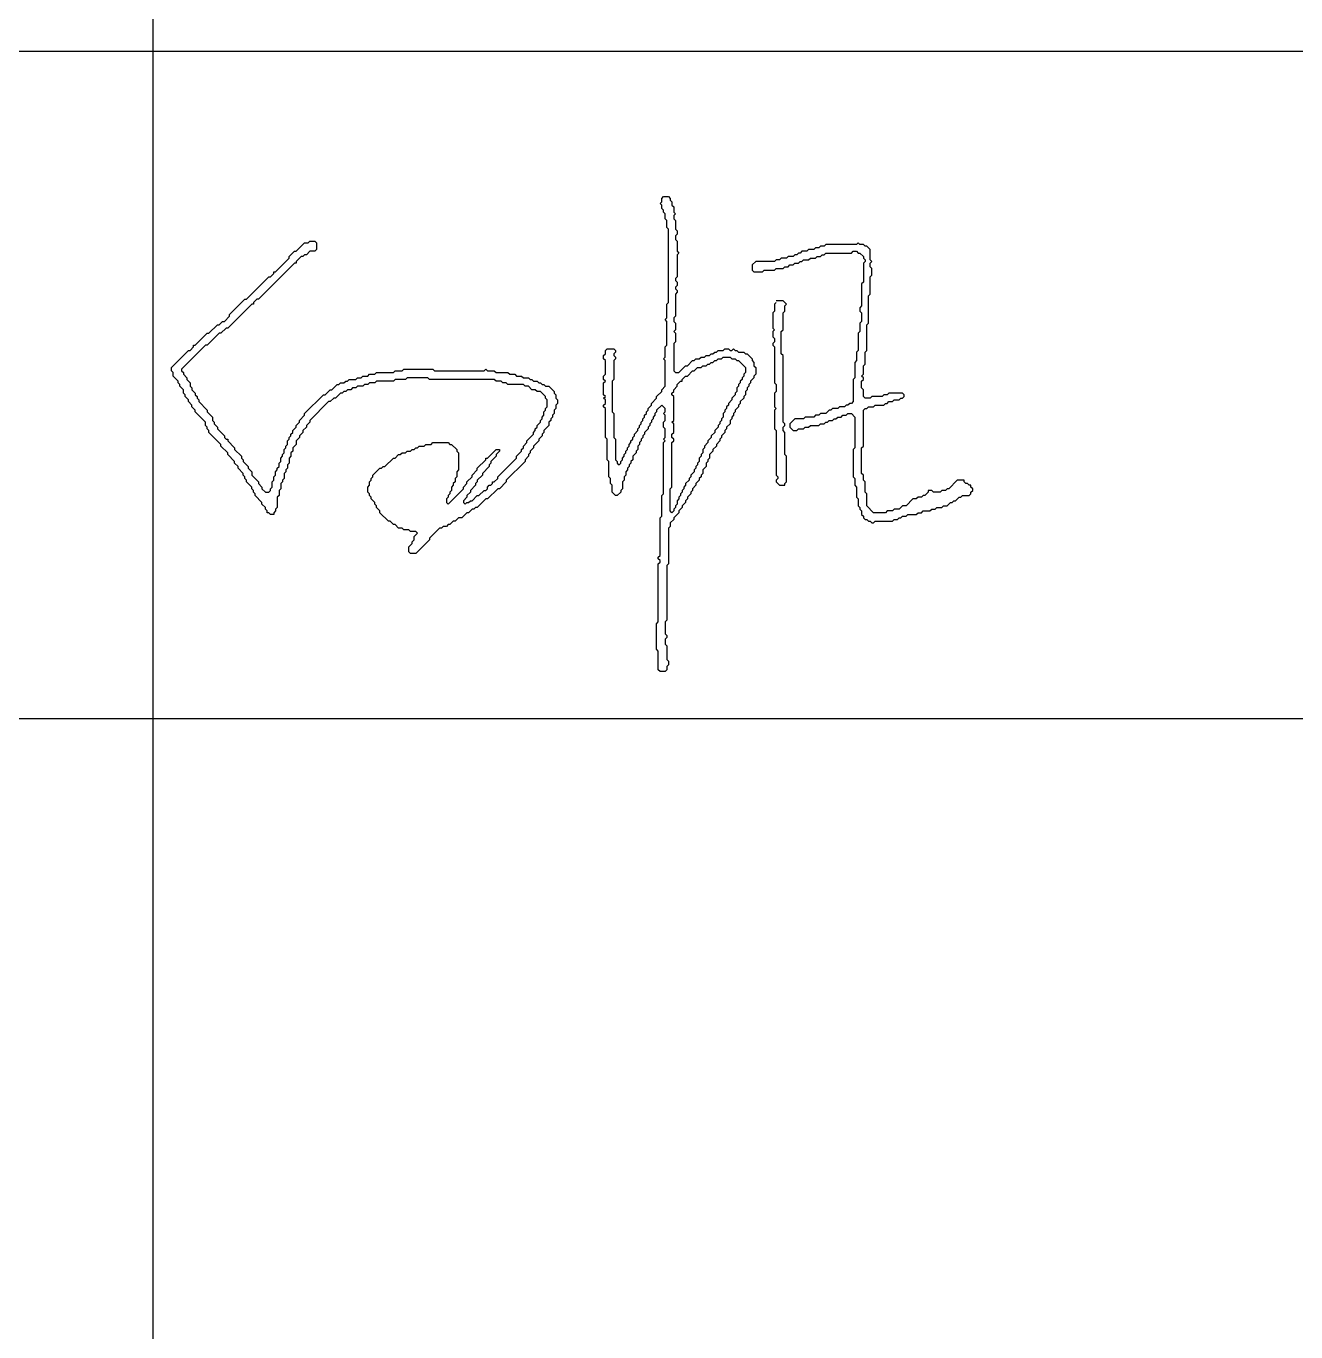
# Model space of a CAD drawing. Extents: x 37173252 to 74842692, y 59158332 to 118813339.
# Drawn here: x 37749441 to 37757051, y 59237316 to 59245144 of the extents above; entities that cross this region are included whole.
import ezdxf

# ---------------------------------------------------------------- set-up
doc = ezdxf.new("R2010")
doc.units = 0
doc.header["$LTSCALE"] = 1000
doc.header["$MEASUREMENT"] = 0
doc.layers.add('TITLIN', color=7, linetype='Continuous')
doc.layers.add('WALL', color=4, linetype='Continuous')

# ---------------------------------------------------------------- blocks, each defined once
blk = doc.blocks.new('TITLEA')
at = {"layer": 'TITLIN'}
for p, q in [((-2510.4, 19532.2), (-2510.4, 9970)), ((-6500, 16332.2), (0, 16332.2)), ((-6500, 15532.2), (0, 15532.2))]:
    blk.add_line(p, q, dxfattribs=at)
blk = doc.blocks.new('tk')
at = {"linetype": 'Continuous'}
for points in [[(39409185.2, 59212570.5), (39409215.9, 59212570.5), (39409226.2, 59212560.3), (39409226.2, 59212550.1), (39409236.4, 59212539.8), (39409236.4, 59212519.3), (39409246.6, 59212509.1), (39409246.6, 59212478.4), (39409256.9, 59212468.1), (39409246.6, 59212457.9), (39409246.6, 59212437.4), (39409256.9, 59212427.2), (39409256.9, 59212376), (39409267.1, 59212365.7), (39409267.1, 59212345.3), (39409256.9, 59212335), (39409256.9, 59212314.5), (39409267.1, 59212304.3), (39409267.1, 59212242.9), (39409277.4, 59212232.6), (39409267.1, 59212222.4), (39409267.1, 59212089.3), (39409256.9, 59212079), (39409256.9, 59212068.8), (39409267.1, 59212058.5), (39409267.1, 59212038.1), (39409256.9, 59212027.8), (39409256.9, 59212017.6), (39409267.1, 59212007.3), (39409267.1, 59211997.1), (39409256.9, 59211986.9), (39409256.9, 59211853.7), (39409246.6, 59211843.5), (39409246.6, 59211823), (39409256.9, 59211812.8), (39409256.9, 59211771.8), (39409246.6, 59211761.6), (39409256.9, 59211751.3), (39409256.9, 59211700.1), (39409246.6, 59211689.9), (39409246.6, 59211526.1), (39409256.9, 59211515.8), (39409277.4, 59211515.8), (39409318.3, 59211556.8), (39409328.6, 59211556.8), (39409359.3, 59211587.5), (39409369.5, 59211587.5), (39409379.8, 59211597.7), (39409400.2, 59211597.7), (39409410.5, 59211608), (39409431, 59211608), (39409441.2, 59211618.2), (39409461.7, 59211618.2), (39409471.9, 59211628.5), (39409482.2, 59211628.5), (39409492.4, 59211638.7), (39409502.6, 59211638.7), (39409512.9, 59211648.9), (39409543.6, 59211648.9), (39409553.8, 59211659.2), (39409574.3, 59211659.2), (39409584.6, 59211648.9), (39409594.8, 59211648.9), (39409605, 59211659.2), (39409615.3, 59211648.9), (39409625.5, 59211648.9), (39409635.8, 59211638.7), (39409666.5, 59211638.7), (39409676.7, 59211628.5), (39409687, 59211628.5), (39409717.7, 59211597.7), (39409717.7, 59211587.5), (39409727.9, 59211577.3), (39409727.9, 59211556.8), (39409738.2, 59211546.5), (39409738.2, 59211505.6), (39409727.9, 59211495.3), (39409727.9, 59211485.1), (39409707.4, 59211464.6), (39409707.4, 59211454.4), (39409697.2, 59211444.1), (39409697.2, 59211433.9), (39409687, 59211423.7), (39409687, 59211413.4), (39409676.7, 59211403.2), (39409676.7, 59211382.7), (39409666.5, 59211372.5), (39409666.5, 59211362.2), (39409646, 59211341.7), (39409646, 59211331.5), (39409635.8, 59211321.3), (39409635.8, 59211311), (39409615.3, 59211290.5), (39409615.3, 59211280.3), (39409605, 59211270.1), (39409605, 59211259.8), (39409594.8, 59211249.6), (39409594.8, 59211239.3), (39409584.6, 59211229.1), (39409584.6, 59211208.6), (39409564.1, 59211188.1), (39409564.1, 59211177.9), (39409553.8, 59211167.7), (39409553.8, 59211157.4), (39409533.4, 59211136.9), (39409533.4, 59211126.7), (39409523.1, 59211116.5), (39409523.1, 59211106.2), (39409502.6, 59211085.7), (39409502.6, 59211075.5), (39409482.2, 59211055), (39409482.2, 59211044.8), (39409461.7, 59211024.3), (39409461.7, 59211003.8), (39409451.4, 59210993.6), (39409451.4, 59210983.3), (39409441.2, 59210973.1), (39409441.2, 59210952.6), (39409420.7, 59210932.1), (39409420.7, 59210911.7), (39409410.5, 59210901.4), (39409410.5, 59210891.2), (39409400.2, 59210880.9), (39409400.2, 59210870.7), (39409379.8, 59210850.2), (39409379.8, 59210840), (39409359.3, 59210819.5), (39409359.3, 59210809.3), (39409349, 59210799), (39409349, 59210788.8), (39409328.6, 59210768.3), (39409328.6, 59210758.1), (39409318.3, 59210747.8), (39409318.3, 59210737.6), (39409297.8, 59210717.1), (39409297.8, 59210706.9), (39409277.4, 59210686.4), (39409277.4, 59210676.1), (39409246.6, 59210645.4), (39409246.6, 59210635.2), (39409226.2, 59210614.7), (39409226.2, 59210594.2), (39409215.9, 59210584), (39409215.9, 59210368.9), (39409205.7, 59210358.7), (39409205.7, 59210031), (39409195.4, 59210020.8), (39409195.4, 59209949.1), (39409205.7, 59209938.9), (39409205.7, 59209928.6), (39409195.4, 59209918.4), (39409195.4, 59209887.7), (39409205.7, 59209877.4), (39409205.7, 59209795.5), (39409215.9, 59209785.3), (39409215.9, 59209764.8), (39409205.7, 59209754.5), (39409205.7, 59209734.1), (39409195.4, 59209723.8), (39409164.7, 59209723.8), (39409154.5, 59209734.1), (39409154.5, 59209846.7), (39409144.2, 59209856.9), (39409144.2, 59210010.5), (39409154.5, 59210020.8), (39409154.5, 59210368.9), (39409164.7, 59210379.2), (39409164.7, 59210389.4), (39409154.5, 59210399.7), (39409154.5, 59210409.9), (39409164.7, 59210420.1), (39409164.7, 59210645.4), (39409175, 59210655.7), (39409175, 59210778.5), (39409185.2, 59210788.8), (39409185.2, 59211096), (39409195.4, 59211106.2), (39409185.2, 59211116.5), (39409195.4, 59211126.7), (39409195.4, 59211177.9), (39409185.2, 59211188.1), (39409185.2, 59211218.9), (39409195.4, 59211229.1), (39409195.4, 59211259.8), (39409185.2, 59211270.1), (39409195.4, 59211280.3), (39409195.4, 59211300.8), (39409175, 59211321.3), (39409144.2, 59211290.5), (39409144.2, 59211280.3), (39409134, 59211270.1), (39409134, 59211259.8), (39409123.8, 59211249.6), (39409123.8, 59211239.3), (39409113.5, 59211229.1), (39409113.5, 59211218.9), (39409103.3, 59211208.6), (39409103.3, 59211198.4), (39409093, 59211188.1), (39409093, 59211177.9), (39409072.6, 59211157.4), (39409072.6, 59211147.2), (39409062.3, 59211136.9), (39409062.3, 59211126.7), (39409052.1, 59211116.5), (39409052.1, 59211106.2), (39409041.8, 59211096), (39409041.8, 59211085.7), (39409031.6, 59211075.5), (39409031.6, 59211055), (39409021.4, 59211044.8), (39409021.4, 59211034.5), (39409000.9, 59211014.1), (39409000.9, 59210993.6), (39408990.6, 59210983.3), (39408990.6, 59210973.1), (39408980.4, 59210962.9), (39408980.4, 59210952.6), (39408970.2, 59210942.4), (39408970.2, 59210932.1), (39408959.9, 59210921.9), (39408959.9, 59210901.4), (39408949.7, 59210891.2), (39408949.7, 59210870.7), (39408939.4, 59210860.5), (39408939.4, 59210819.5), (39408929.2, 59210809.3), (39408929.2, 59210799), (39408908.7, 59210778.5), (39408898.5, 59210778.5), (39408878, 59210799), (39408878, 59210840), (39408867.8, 59210850.2), (39408867.8, 59210880.9), (39408857.5, 59210891.2), (39408857.5, 59210983.3), (39408847.3, 59210993.6), (39408847.3, 59211116.5), (39408837, 59211126.7), (39408837, 59211300.8), (39408826.8, 59211311), (39408826.8, 59211321.3), (39408837, 59211331.5), (39408837, 59211352), (39408826.8, 59211362.2), (39408837, 59211372.5), (39408826.8, 59211382.7), (39408826.8, 59211454.4), (39408837, 59211464.6), (39408826.8, 59211474.9), (39408826.8, 59211495.3), (39408837, 59211505.6), (39408837, 59211587.5), (39408826.8, 59211597.7), (39408826.8, 59211618.2), (39408837, 59211628.5), (39408837, 59211648.9), (39408847.3, 59211659.2), (39408888.2, 59211659.2), (39408898.5, 59211648.9), (39408898.5, 59211638.7), (39408888.2, 59211628.5), (39408888.2, 59211618.2), (39408898.5, 59211608), (39408898.5, 59211597.7), (39408888.2, 59211587.5), (39408888.2, 59211474.9), (39408878, 59211464.6), (39408878, 59211280.3), (39408888.2, 59211270.1), (39408888.2, 59211126.7), (39408898.5, 59211116.5), (39408898.5, 59210993.6), (39408908.7, 59210983.3), (39408908.7, 59210973.1), (39408919, 59210962.9), (39408929.2, 59210973.1), (39408929.2, 59210983.3), (39408939.4, 59210993.6), (39408939.4, 59211003.8), (39408949.7, 59211014.1), (39408949.7, 59211024.3), (39408959.9, 59211034.5), (39408959.9, 59211044.8), (39408970.2, 59211055), (39408970.2, 59211065.3), (39408980.4, 59211075.5), (39408980.4, 59211085.7), (39408990.6, 59211096), (39408990.6, 59211106.2), (39409000.9, 59211116.5), (39409000.9, 59211126.7), (39409011.1, 59211136.9), (39409011.1, 59211147.2), (39409031.6, 59211167.7), (39409031.6, 59211177.9), (39409041.8, 59211188.1), (39409041.8, 59211198.4), (39409052.1, 59211208.6), (39409052.1, 59211218.9), (39409062.3, 59211229.1), (39409062.3, 59211239.3), (39409072.6, 59211249.6), (39409072.6, 59211259.8), (39409082.8, 59211270.1), (39409082.8, 59211280.3), (39409093, 59211290.5), (39409093, 59211300.8), (39409113.5, 59211321.3), (39409113.5, 59211331.5), (39409144.2, 59211362.2), (39409144.2, 59211372.5), (39409175, 59211403.2), (39409175, 59211413.4), (39409195.4, 59211433.9), (39409195.4, 59211587.5), (39409185.2, 59211597.7), (39409195.4, 59211608), (39409195.4, 59211669.4), (39409205.7, 59211679.7), (39409205.7, 59211823), (39409195.4, 59211833.3), (39409205.7, 59211843.5), (39409205.7, 59211925.4), (39409215.9, 59211935.7), (39409215.9, 59212376), (39409205.7, 59212386.2), (39409205.7, 59212427.2), (39409195.4, 59212437.4), (39409195.4, 59212468.1), (39409185.2, 59212478.4), (39409185.2, 59212488.6), (39409175, 59212498.9), (39409175, 59212519.3), (39409164.7, 59212529.6), (39409175, 59212539.8), (39409175, 59212560.3), (39409185.2, 59212570.5)], [(39407065.5, 59212304.3), (39407096.2, 59212304.3), (39407106.5, 59212294.1), (39407106.5, 59212253.1), (39407096.2, 59212242.9), (39407065.5, 59212242.9), (39407045, 59212222.4), (39407034.8, 59212222.4), (39407024.6, 59212212.1), (39407014.3, 59212212.1), (39406983.6, 59212181.4), (39406983.6, 59212171.2), (39406973.4, 59212171.2), (39406758.3, 59211956.1), (39406748.1, 59211956.1), (39406727.6, 59211935.7), (39406727.6, 59211925.4), (39406717.4, 59211925.4), (39406574, 59211782.1), (39406563.8, 59211782.1), (39406533, 59211751.3), (39406522.8, 59211751.3), (39406451.1, 59211679.7), (39406440.9, 59211679.7), (39406297.5, 59211536.3), (39406297.5, 59211526.1), (39406307.8, 59211515.8), (39406307.8, 59211505.6), (39406328.2, 59211485.1), (39406328.2, 59211474.9), (39406348.7, 59211454.4), (39406348.7, 59211433.9), (39406359, 59211423.7), (39406359, 59211413.4), (39406379.4, 59211392.9), (39406379.4, 59211382.7), (39406389.7, 59211372.5), (39406389.7, 59211362.2), (39406399.9, 59211352), (39406399.9, 59211341.7), (39406451.1, 59211290.5), (39406451.1, 59211280.3), (39406481.8, 59211249.6), (39406481.8, 59211229.1), (39406492.1, 59211218.9), (39406492.1, 59211208.6), (39406512.6, 59211188.1), (39406512.6, 59211177.9), (39406553.5, 59211136.9), (39406553.5, 59211126.7), (39406563.8, 59211116.5), (39406574, 59211116.5), (39406574, 59211106.2), (39406615, 59211065.3), (39406615, 59211055), (39406655.9, 59211014.1), (39406655.9, 59211003.8), (39406666.2, 59210993.6), (39406666.2, 59210983.3), (39406696.9, 59210952.6), (39406696.9, 59210942.4), (39406717.4, 59210921.9), (39406717.4, 59210901.4), (39406758.3, 59210860.5), (39406758.3, 59210850.2), (39406778.8, 59210829.7), (39406778.8, 59210819.5), (39406799.3, 59210799), (39406819.8, 59210799), (39406830, 59210809.3), (39406830, 59210819.5), (39406840.2, 59210829.7), (39406840.2, 59210860.5), (39406850.5, 59210870.7), (39406850.5, 59210891.2), (39406860.7, 59210901.4), (39406860.7, 59210921.9), (39406871, 59210932.1), (39406871, 59210942.4), (39406881.2, 59210952.6), (39406881.2, 59210973.1), (39406891.4, 59210983.3), (39406891.4, 59211003.8), (39406901.7, 59211014.1), (39406901.7, 59211024.3), (39406911.9, 59211034.5), (39406911.9, 59211055), (39406922.2, 59211065.3), (39406922.2, 59211075.5), (39406932.4, 59211085.7), (39406932.4, 59211106.2), (39406942.6, 59211116.5), (39406942.6, 59211126.7), (39406952.9, 59211136.9), (39406952.9, 59211147.2), (39406963.1, 59211157.4), (39406963.1, 59211167.7), (39406983.6, 59211188.1), (39406983.6, 59211198.4), (39407004.1, 59211218.9), (39407004.1, 59211229.1), (39407034.8, 59211259.8), (39407034.8, 59211270.1), (39407147.4, 59211382.7), (39407157.7, 59211382.7), (39407188.4, 59211413.4), (39407198.6, 59211413.4), (39407229.4, 59211444.1), (39407239.6, 59211444.1), (39407249.8, 59211454.4), (39407270.3, 59211454.4), (39407280.6, 59211464.6), (39407290.8, 59211464.6), (39407301, 59211474.9), (39407342, 59211474.9), (39407352.2, 59211485.1), (39407372.7, 59211485.1), (39407383, 59211495.3), (39407413.7, 59211495.3), (39407423.9, 59211505.6), (39407454.6, 59211505.6), (39407464.9, 59211515.8), (39407567.3, 59211515.8), (39407577.5, 59211526.1), (39407618.5, 59211526.1), (39407628.7, 59211536.3), (39407802.8, 59211536.3), (39407813, 59211526.1), (39408110, 59211526.1), (39408120.2, 59211536.3), (39408130.5, 59211526.1), (39408171.4, 59211526.1), (39408181.7, 59211515.8), (39408253.4, 59211515.8), (39408263.6, 59211505.6), (39408294.3, 59211505.6), (39408304.6, 59211495.3), (39408335.3, 59211495.3), (39408345.5, 59211485.1), (39408376.2, 59211485.1), (39408386.5, 59211474.9), (39408396.7, 59211474.9), (39408407, 59211464.6), (39408427.4, 59211464.6), (39408437.7, 59211454.4), (39408447.9, 59211454.4), (39408458.2, 59211444.1), (39408468.4, 59211444.1), (39408478.6, 59211433.9), (39408499.1, 59211433.9), (39408529.8, 59211403.2), (39408529.8, 59211392.9), (39408540.1, 59211382.7), (39408540.1, 59211362.2), (39408550.3, 59211352), (39408550.3, 59211331.5), (39408540.1, 59211321.3), (39408540.1, 59211300.8), (39408529.8, 59211290.5), (39408529.8, 59211270.1), (39408519.6, 59211259.8), (39408519.6, 59211249.6), (39408509.4, 59211239.3), (39408509.4, 59211229.1), (39408499.1, 59211218.9), (39408499.1, 59211198.4), (39408468.4, 59211167.7), (39408468.4, 59211157.4), (39408458.2, 59211147.2), (39408458.2, 59211136.9), (39408437.7, 59211116.5), (39408437.7, 59211106.2), (39408407, 59211075.5), (39408407, 59211065.3), (39408386.5, 59211044.8), (39408386.5, 59211034.5), (39408376.2, 59211024.3), (39408376.2, 59211014.1), (39408355.8, 59210993.6), (39408355.8, 59210983.3), (39408243.1, 59210870.7), (39408243.1, 59210860.5), (39408202.2, 59210819.5), (39408191.9, 59210819.5), (39408130.5, 59210758.1), (39408120.2, 59210758.1), (39408069, 59210706.9), (39408058.8, 59210706.9), (39408048.6, 59210696.6), (39408038.3, 59210696.6), (39408017.8, 59210676.1), (39408007.6, 59210676.1), (39407976.9, 59210645.4), (39407956.4, 59210645.4), (39407935.9, 59210624.9), (39407925.7, 59210624.9), (39407905.2, 59210604.5), (39407895, 59210604.5), (39407884.7, 59210594.2), (39407864.2, 59210594.2), (39407854, 59210584), (39407843.8, 59210584), (39407782.3, 59210522.5), (39407782.3, 59210512.3), (39407700.4, 59210430.4), (39407669.7, 59210430.4), (39407659.4, 59210440.6), (39407659.4, 59210471.3), (39407679.9, 59210491.8), (39407679.9, 59210502.1), (39407690.2, 59210512.3), (39407690.2, 59210532.8), (39407710.6, 59210553.3), (39407700.4, 59210563.5), (39407669.7, 59210563.5), (39407659.4, 59210573.7), (39407628.7, 59210573.7), (39407618.5, 59210584), (39407598, 59210584), (39407577.5, 59210604.5), (39407567.3, 59210604.5), (39407546.8, 59210624.9), (39407536.6, 59210624.9), (39407485.4, 59210676.1), (39407485.4, 59210686.4), (39407464.9, 59210706.9), (39407464.9, 59210717.1), (39407454.6, 59210727.3), (39407454.6, 59210737.6), (39407434.2, 59210758.1), (39407434.2, 59210768.3), (39407423.9, 59210778.5), (39407423.9, 59210788.8), (39407413.7, 59210799), (39407413.7, 59210829.7), (39407423.9, 59210840), (39407423.9, 59210860.5), (39407434.2, 59210870.7), (39407434.2, 59210880.9), (39407444.4, 59210891.2), (39407444.4, 59210901.4), (39407485.4, 59210942.4), (39407495.6, 59210942.4), (39407505.8, 59210952.6), (39407516.1, 59210952.6), (39407567.3, 59211003.8), (39407577.5, 59211003.8), (39407598, 59211024.3), (39407608.2, 59211024.3), (39407618.5, 59211034.5), (39407639, 59211034.5), (39407649.2, 59211044.8), (39407669.7, 59211044.8), (39407679.9, 59211055), (39407690.2, 59211055), (39407700.4, 59211065.3), (39407710.6, 59211065.3), (39407720.9, 59211075.5), (39407751.6, 59211075.5), (39407761.8, 59211085.7), (39407792.6, 59211085.7), (39407802.8, 59211096), (39407895, 59211096), (39407905.2, 59211085.7), (39407915.4, 59211085.7), (39407946.2, 59211055), (39407946.2, 59211044.8), (39407956.4, 59211034.5), (39407956.4, 59210932.1), (39407946.2, 59210921.9), (39407946.2, 59210891.2), (39407935.9, 59210880.9), (39407935.9, 59210860.5), (39407925.7, 59210850.2), (39407925.7, 59210840), (39407915.4, 59210829.7), (39407915.4, 59210809.3), (39407905.2, 59210799), (39407905.2, 59210788.8), (39407895, 59210778.5), (39407895, 59210768.3), (39407884.7, 59210758.1), (39407884.7, 59210737.6), (39407895, 59210727.3), (39407987.1, 59210819.5), (39407987.1, 59210829.7), (39408007.6, 59210850.2), (39408007.6, 59210860.5), (39408038.3, 59210891.2), (39408038.3, 59210901.4), (39408069, 59210932.1), (39408069, 59210942.4), (39408120.2, 59210993.6), (39408120.2, 59211003.8), (39408130.5, 59211003.8), (39408181.7, 59211055), (39408202.2, 59211055), (39408202.2, 59211044.8), (39408181.7, 59211024.3), (39408181.7, 59211014.1), (39408151, 59210983.3), (39408151, 59210973.1), (39408140.7, 59210962.9), (39408140.7, 59210952.6), (39408099.8, 59210911.7), (39408099.8, 59210901.4), (39408069, 59210870.7), (39408069, 59210860.5), (39408058.8, 59210850.2), (39408058.8, 59210840), (39408028.1, 59210809.3), (39408028.1, 59210799), (39408007.6, 59210778.5), (39408007.6, 59210768.3), (39407987.1, 59210747.8), (39407987.1, 59210737.6), (39407997.4, 59210727.3), (39408007.6, 59210737.6), (39408017.8, 59210737.6), (39408028.1, 59210747.8), (39408038.3, 59210747.8), (39408069, 59210778.5), (39408079.3, 59210778.5), (39408110, 59210809.3), (39408120.2, 59210809.3), (39408130.5, 59210819.5), (39408130.5, 59210829.7), (39408140.7, 59210840), (39408151, 59210840), (39408161.2, 59210850.2), (39408161.2, 59210860.5), (39408171.4, 59210860.5), (39408191.9, 59210880.9), (39408191.9, 59210891.2), (39408304.6, 59211003.8), (39408304.6, 59211014.1), (39408335.3, 59211044.8), (39408335.3, 59211055), (39408345.5, 59211065.3), (39408345.5, 59211075.5), (39408366, 59211096), (39408366, 59211106.2), (39408407, 59211147.2), (39408407, 59211157.4), (39408417.2, 59211167.7), (39408417.2, 59211177.9), (39408427.4, 59211188.1), (39408427.4, 59211198.4), (39408447.9, 59211218.9), (39408447.9, 59211229.1), (39408458.2, 59211239.3), (39408458.2, 59211249.6), (39408468.4, 59211259.8), (39408468.4, 59211280.3), (39408478.6, 59211290.5), (39408478.6, 59211300.8), (39408488.9, 59211311), (39408488.9, 59211352), (39408478.6, 59211362.2), (39408478.6, 59211372.5), (39408447.9, 59211403.2), (39408427.4, 59211403.2), (39408417.2, 59211413.4), (39408396.7, 59211413.4), (39408376.2, 59211433.9), (39408355.8, 59211433.9), (39408345.5, 59211444.1), (39408253.4, 59211444.1), (39408243.1, 59211454.4), (39408222.6, 59211454.4), (39408212.4, 59211464.6), (39408181.7, 59211464.6), (39408171.4, 59211474.9), (39407782.3, 59211474.9), (39407772.1, 59211485.1), (39407649.2, 59211485.1), (39407639, 59211474.9), (39407577.5, 59211474.9), (39407567.3, 59211464.6), (39407464.9, 59211464.6), (39407454.6, 59211454.4), (39407423.9, 59211454.4), (39407413.7, 59211444.1), (39407393.2, 59211444.1), (39407383, 59211433.9), (39407352.2, 59211433.9), (39407342, 59211423.7), (39407321.5, 59211423.7), (39407311.3, 59211413.4), (39407290.8, 59211413.4), (39407280.6, 59211403.2), (39407270.3, 59211403.2), (39407260.1, 59211392.9), (39407249.8, 59211392.9), (39407219.1, 59211362.2), (39407208.9, 59211362.2), (39407188.4, 59211341.7), (39407178.2, 59211341.7), (39407065.5, 59211229.1), (39407065.5, 59211218.9), (39407045, 59211198.4), (39407045, 59211188.1), (39407024.6, 59211167.7), (39407024.6, 59211157.4), (39407004.1, 59211136.9), (39407004.1, 59211126.7), (39406983.6, 59211106.2), (39406983.6, 59211085.7), (39406963.1, 59211065.3), (39406963.1, 59211044.8), (39406952.9, 59211034.5), (39406952.9, 59211014.1), (39406942.6, 59211003.8), (39406942.6, 59210973.1), (39406932.4, 59210962.9), (39406932.4, 59210942.4), (39406922.2, 59210932.1), (39406922.2, 59210921.9), (39406911.9, 59210911.7), (39406911.9, 59210880.9), (39406901.7, 59210870.7), (39406901.7, 59210860.5), (39406891.4, 59210850.2), (39406891.4, 59210819.5), (39406881.2, 59210809.3), (39406881.2, 59210778.5), (39406871, 59210768.3), (39406871, 59210706.9), (39406860.7, 59210696.6), (39406860.7, 59210686.4), (39406850.5, 59210676.1), (39406850.5, 59210665.9), (39406830, 59210665.9), (39406819.8, 59210676.1), (39406809.5, 59210676.1), (39406809.5, 59210686.4), (39406799.3, 59210696.6), (39406799.3, 59210706.9), (39406778.8, 59210727.3), (39406778.8, 59210737.6), (39406737.8, 59210778.5), (39406737.8, 59210788.8), (39406727.6, 59210799), (39406727.6, 59210809.3), (39406717.4, 59210819.5), (39406717.4, 59210829.7), (39406686.6, 59210860.5), (39406686.6, 59210870.7), (39406676.4, 59210880.9), (39406676.4, 59210891.2), (39406666.2, 59210901.4), (39406666.2, 59210911.7), (39406635.4, 59210942.4), (39406635.4, 59210952.6), (39406615, 59210973.1), (39406615, 59210983.3), (39406574, 59211024.3), (39406574, 59211034.5), (39406533, 59211075.5), (39406533, 59211085.7), (39406461.4, 59211157.4), (39406461.4, 59211167.7), (39406451.1, 59211177.9), (39406451.1, 59211188.1), (39406440.9, 59211198.4), (39406440.9, 59211218.9), (39406379.4, 59211280.3), (39406379.4, 59211290.5), (39406359, 59211311), (39406359, 59211321.3), (39406338.5, 59211341.7), (39406338.5, 59211352), (39406318, 59211372.5), (39406318, 59211382.7), (39406307.8, 59211392.9), (39406307.8, 59211413.4), (39406287.3, 59211433.9), (39406287.3, 59211444.1), (39406277, 59211454.4), (39406277, 59211464.6), (39406246.3, 59211495.3), (39406246.3, 59211515.8), (39406236.1, 59211526.1), (39406236.1, 59211546.5), (39406338.5, 59211648.9), (39406348.7, 59211648.9), (39406369.2, 59211669.4), (39406369.2, 59211679.7), (39406379.4, 59211679.7), (39406451.1, 59211751.3), (39406461.4, 59211751.3), (39406512.6, 59211802.5), (39406522.8, 59211802.5), (39406543.3, 59211823), (39406553.5, 59211823), (39406584.2, 59211853.7), (39406584.2, 59211864), (39406676.4, 59211956.1), (39406686.6, 59211956.1), (39406819.8, 59212089.3), (39406830, 59212089.3), (39406850.5, 59212109.7), (39406850.5, 59212120), (39406860.7, 59212120), (39406942.6, 59212201.9), (39406942.6, 59212212.1), (39406973.4, 59212242.9), (39406983.6, 59212242.9), (39407034.8, 59212294.1), (39407055.3, 59212294.1), (39407065.5, 59212304.3)], [(39410352.6, 59212294.1), (39410342.3, 59212283.8), (39410158, 59212283.8), (39410147.8, 59212273.6), (39410127.3, 59212273.6), (39410117, 59212263.3), (39410096.6, 59212263.3), (39410086.3, 59212253.1), (39410055.6, 59212253.1), (39410045.4, 59212242.9), (39410014.6, 59212242.9), (39410004.4, 59212232.6), (39409994.2, 59212232.6), (39409983.9, 59212222.4), (39409973.7, 59212222.4), (39409963.4, 59212212.1), (39409932.7, 59212212.1), (39409922.5, 59212201.9), (39409891.8, 59212201.9), (39409881.5, 59212191.7), (39409861, 59212191.7), (39409850.8, 59212181.4), (39409738.2, 59212181.4), (39409717.7, 59212160.9), (39409717.7, 59212130.2), (39409727.9, 59212120), (39409779.1, 59212120), (39409789.4, 59212130.2), (39409850.8, 59212130.2), (39409861, 59212140.5), (39409902, 59212140.5), (39409912.2, 59212150.7), (39409932.7, 59212150.7), (39409943, 59212160.9), (39409963.4, 59212160.9), (39409973.7, 59212171.2), (39409994.2, 59212171.2), (39410004.4, 59212181.4), (39410014.6, 59212181.4), (39410024.9, 59212191.7), (39410055.6, 59212191.7), (39410065.8, 59212201.9), (39410096.6, 59212201.9), (39410106.8, 59212212.1), (39410127.3, 59212212.1), (39410137.5, 59212222.4), (39410147.8, 59212222.4), (39410158, 59212232.6), (39410311.6, 59212232.6), (39410321.8, 59212242.9), (39410342.3, 59212242.9), (39410352.6, 59212232.6), (39410362.8, 59212232.6), (39410383.3, 59212212.1), (39410383.3, 59212201.9), (39410393.5, 59212191.7), (39410393.5, 59212181.4), (39410383.3, 59212171.2), (39410383.3, 59212058.5), (39410373, 59212048.3), (39410373, 59211915.2), (39410362.8, 59211904.9), (39410362.8, 59211884.5), (39410373, 59211874.2), (39410373, 59211823), (39410362.8, 59211812.8), (39410362.8, 59211761.6), (39410352.6, 59211751.3), (39410352.6, 59211648.9), (39410342.3, 59211638.7), (39410342.3, 59211587.5), (39410332.1, 59211577.3), (39410332.1, 59211485.1), (39410321.8, 59211474.9), (39410321.8, 59211341.7), (39410311.6, 59211331.5), (39410301.4, 59211331.5), (39410291.1, 59211321.3), (39410280.9, 59211321.3), (39410270.6, 59211311), (39410239.9, 59211311), (39410229.7, 59211300.8), (39410199, 59211300.8), (39410188.7, 59211290.5), (39410178.5, 59211290.5), (39410158, 59211270.1), (39410127.3, 59211270.1), (39410117, 59211259.8), (39410096.6, 59211259.8), (39410086.3, 59211249.6), (39410035.1, 59211249.6), (39410024.9, 59211239.3), (39409973.7, 59211239.3), (39409943, 59211208.6), (39409943, 59211188.1), (39409963.4, 59211167.7), (39409983.9, 59211167.7), (39409994.2, 59211177.9), (39410024.9, 59211177.9), (39410035.1, 59211188.1), (39410055.6, 59211188.1), (39410065.8, 59211198.4), (39410117, 59211198.4), (39410127.3, 59211208.6), (39410147.8, 59211208.6), (39410158, 59211218.9), (39410168.2, 59211218.9), (39410178.5, 59211229.1), (39410199, 59211229.1), (39410209.2, 59211239.3), (39410219.4, 59211239.3), (39410229.7, 59211249.6), (39410250.2, 59211249.6), (39410260.4, 59211259.8), (39410280.9, 59211259.8), (39410291.1, 59211270.1), (39410311.6, 59211270.1), (39410332.1, 59211249.6), (39410332.1, 59211065.3), (39410321.8, 59211055), (39410321.8, 59210891.2), (39410332.1, 59210880.9), (39410332.1, 59210840), (39410342.3, 59210829.7), (39410342.3, 59210768.3), (39410352.6, 59210758.1), (39410352.6, 59210717.1), (39410362.8, 59210706.9), (39410362.8, 59210696.6), (39410373, 59210686.4), (39410373, 59210665.9), (39410383.3, 59210655.7), (39410383.3, 59210645.4), (39410393.5, 59210635.2), (39410403.8, 59210635.2), (39410414, 59210624.9), (39410424.2, 59210624.9), (39410434.5, 59210614.7), (39410444.7, 59210614.7), (39410455, 59210624.9), (39410557.4, 59210624.9), (39410567.6, 59210635.2), (39410588.1, 59210635.2), (39410598.3, 59210645.4), (39410608.6, 59210645.4), (39410618.8, 59210655.7), (39410639.3, 59210655.7), (39410649.5, 59210665.9), (39410700.7, 59210665.9), (39410711, 59210676.1), (39410731.4, 59210676.1), (39410741.7, 59210686.4), (39410782.6, 59210686.4), (39410792.9, 59210696.6), (39410813.4, 59210696.6), (39410823.6, 59210706.9), (39410854.3, 59210706.9), (39410864.6, 59210717.1), (39410885, 59210717.1), (39410905.5, 59210737.6), (39410915.8, 59210737.6), (39410926, 59210747.8), (39410936.2, 59210747.8), (39410956.7, 59210768.3), (39410967, 59210768.3), (39410977.2, 59210778.5), (39411018.2, 59210778.5), (39411028.4, 59210788.8), (39411028.4, 59210799), (39411038.6, 59210809.3), (39411038.6, 59210819.5), (39411028.4, 59210829.7), (39411028.4, 59210840), (39411018.2, 59210840), (39411007.9, 59210850.2), (39410997.7, 59210850.2), (39410987.4, 59210860.5), (39410987.4, 59210870.7), (39410946.5, 59210870.7), (39410895.3, 59210819.5), (39410885, 59210819.5), (39410874.8, 59210809.3), (39410854.3, 59210809.3), (39410844.1, 59210799), (39410803.1, 59210799), (39410792.9, 59210809.3), (39410772.4, 59210809.3), (39410772.4, 59210799), (39410751.9, 59210778.5), (39410741.7, 59210778.5), (39410731.4, 59210768.3), (39410711, 59210768.3), (39410700.7, 59210758.1), (39410680.2, 59210758.1), (39410639.3, 59210717.1), (39410618.8, 59210717.1), (39410598.3, 59210696.6), (39410567.6, 59210696.6), (39410557.4, 59210686.4), (39410526.6, 59210686.4), (39410516.4, 59210676.1), (39410444.7, 59210676.1), (39410403.8, 59210717.1), (39410403.8, 59210788.8), (39410393.5, 59210799), (39410393.5, 59210860.5), (39410383.3, 59210870.7), (39410383.3, 59210901.4), (39410373, 59210911.7), (39410373, 59211065.3), (39410383.3, 59211075.5), (39410383.3, 59211290.5), (39410393.5, 59211300.8), (39410403.8, 59211300.8), (39410414, 59211311), (39410444.7, 59211311), (39410455, 59211321.3), (39410506.2, 59211321.3), (39410516.4, 59211331.5), (39410526.6, 59211331.5), (39410536.9, 59211341.7), (39410557.4, 59211341.7), (39410567.6, 59211352), (39410598.3, 59211352), (39410608.6, 59211362.2), (39410618.8, 59211362.2), (39410629, 59211372.5), (39410629, 59211382.7), (39410618.8, 59211392.9), (39410536.9, 59211392.9), (39410526.6, 59211382.7), (39410506.2, 59211382.7), (39410495.9, 59211372.5), (39410434.5, 59211372.5), (39410424.2, 59211362.2), (39410393.5, 59211362.2), (39410383.3, 59211372.5), (39410383.3, 59211413.4), (39410373, 59211423.7), (39410373, 59211464.6), (39410383.3, 59211474.9), (39410383.3, 59211485.1), (39410373, 59211495.3), (39410383.3, 59211505.6), (39410383.3, 59211556.8), (39410393.5, 59211567), (39410393.5, 59211638.7), (39410403.8, 59211648.9), (39410403.8, 59211802.5), (39410414, 59211812.8), (39410414, 59211976.6), (39410424.2, 59211986.9), (39410424.2, 59212089.3), (39410434.5, 59212099.5), (39410434.5, 59212140.5), (39410424.2, 59212150.7), (39410424.2, 59212171.2), (39410434.5, 59212181.4), (39410424.2, 59212191.7), (39410424.2, 59212253.1), (39410403.8, 59212273.6), (39410393.5, 59212273.6), (39410383.3, 59212283.8), (39410362.8, 59212283.8), (39410352.6, 59212294.1)], [(39409861, 59211935.7), (39409850.8, 59211925.4), (39409850.8, 59211884.5), (39409840.6, 59211874.2), (39409840.6, 59211782.1), (39409850.8, 59211771.8), (39409840.6, 59211761.6), (39409840.6, 59211730.9), (39409850.8, 59211720.6), (39409850.8, 59211700.1), (39409840.6, 59211689.9), (39409840.6, 59211679.7), (39409850.8, 59211669.4), (39409850.8, 59211454.4), (39409861, 59211444.1), (39409861, 59211403.2), (39409850.8, 59211392.9), (39409850.8, 59211311), (39409861, 59211300.8), (39409850.8, 59211290.5), (39409850.8, 59211177.9), (39409861, 59211167.7), (39409861, 59210901.4), (39409871.3, 59210891.2), (39409871.3, 59210880.9), (39409861, 59210870.7), (39409861, 59210860.5), (39409881.5, 59210840), (39409912.2, 59210840), (39409912.2, 59210850.2), (39409922.5, 59210860.5), (39409922.5, 59211014.1), (39409912.2, 59211024.3), (39409912.2, 59211157.4), (39409902, 59211167.7), (39409902, 59211188.1), (39409912.2, 59211198.4), (39409912.2, 59211208.6), (39409902, 59211218.9), (39409902, 59211618.2), (39409891.8, 59211628.5), (39409891.8, 59211761.6), (39409902, 59211771.8), (39409902, 59211874.2), (39409912.2, 59211884.5), (39409912.2, 59211915.2), (39409922.5, 59211925.4), (39409902, 59211945.9), (39409861, 59211945.9)], [(39409543.6, 59211608), (39409584.6, 59211608), (39409594.8, 59211597.7), (39409615.3, 59211597.7), (39409625.5, 59211587.5), (39409635.8, 59211587.5), (39409676.7, 59211546.5), (39409676.7, 59211515.8), (39409666.5, 59211505.6), (39409666.5, 59211495.3), (39409656.2, 59211485.1), (39409656.2, 59211474.9), (39409646, 59211464.6), (39409646, 59211454.4), (39409635.8, 59211444.1), (39409635.8, 59211433.9), (39409625.5, 59211423.7), (39409625.5, 59211403.2), (39409615.3, 59211392.9), (39409615.3, 59211382.7), (39409594.8, 59211362.2), (39409594.8, 59211352), (39409574.3, 59211331.5), (39409574.3, 59211321.3), (39409564.1, 59211311), (39409564.1, 59211300.8), (39409553.8, 59211290.5), (39409553.8, 59211280.3), (39409543.6, 59211270.1), (39409543.6, 59211249.6), (39409533.4, 59211239.3), (39409533.4, 59211229.1), (39409523.1, 59211218.9), (39409523.1, 59211208.6), (39409512.9, 59211198.4), (39409512.9, 59211188.1), (39409492.4, 59211167.7), (39409492.4, 59211157.4), (39409471.9, 59211136.9), (39409471.9, 59211126.7), (39409451.4, 59211106.2), (39409451.4, 59211096), (39409431, 59211075.5), (39409431, 59211065.3), (39409420.7, 59211055), (39409420.7, 59211034.5), (39409410.5, 59211024.3), (39409410.5, 59211014.1), (39409400.2, 59211003.8), (39409400.2, 59210983.3), (39409390, 59210973.1), (39409390, 59210962.9), (39409379.8, 59210952.6), (39409379.8, 59210942.4), (39409369.5, 59210932.1), (39409369.5, 59210921.9), (39409349, 59210901.4), (39409349, 59210891.2), (39409338.8, 59210880.9), (39409338.8, 59210870.7), (39409318.3, 59210850.2), (39409318.3, 59210840), (39409308.1, 59210829.7), (39409308.1, 59210819.5), (39409297.8, 59210809.3), (39409297.8, 59210799), (39409287.6, 59210788.8), (39409287.6, 59210778.5), (39409277.4, 59210768.3), (39409277.4, 59210758.1), (39409267.1, 59210747.8), (39409267.1, 59210727.3), (39409256.9, 59210717.1), (39409256.9, 59210706.9), (39409246.6, 59210696.6), (39409246.6, 59210686.4), (39409236.4, 59210676.1), (39409226.2, 59210686.4), (39409226.2, 59210819.5), (39409236.4, 59210829.7), (39409236.4, 59211096), (39409246.6, 59211106.2), (39409246.6, 59211116.5), (39409236.4, 59211126.7), (39409236.4, 59211147.2), (39409246.6, 59211157.4), (39409246.6, 59211208.6), (39409236.4, 59211218.9), (39409246.6, 59211229.1), (39409246.6, 59211372.5), (39409236.4, 59211382.7), (39409236.4, 59211392.9), (39409246.6, 59211403.2), (39409246.6, 59211413.4), (39409267.1, 59211433.9), (39409267.1, 59211444.1), (39409287.6, 59211464.6), (39409297.8, 59211464.6), (39409297.8, 59211474.9), (39409318.3, 59211495.3), (39409328.6, 59211495.3), (39409359.3, 59211526.1), (39409369.5, 59211526.1), (39409390, 59211546.5), (39409410.5, 59211546.5), (39409420.7, 59211556.8), (39409441.2, 59211556.8), (39409451.4, 59211567), (39409461.7, 59211567), (39409471.9, 59211577.3), (39409482.2, 59211577.3), (39409492.4, 59211587.5), (39409502.6, 59211587.5), (39409512.9, 59211597.7), (39409533.4, 59211597.7), (39409543.6, 59211608)]]:
    blk.add_lwpolyline(points, dxfattribs=at)
at = {"xscale": 5.000000000000001, "yscale": 5.000000000000001, "zscale": 5.000000000000001}
blk.add_blockref('TITLEA', (39418676.1, 59131780.7), dxfattribs=at)

msp = doc.modelspace()

# ---------------------------------------------------------------- block references
at = {"layer": 'WALL'}
msp.add_blockref('tk', (-1655924.43, 31550.97), dxfattribs=at)

doc.saveas('drawing.dxf')
